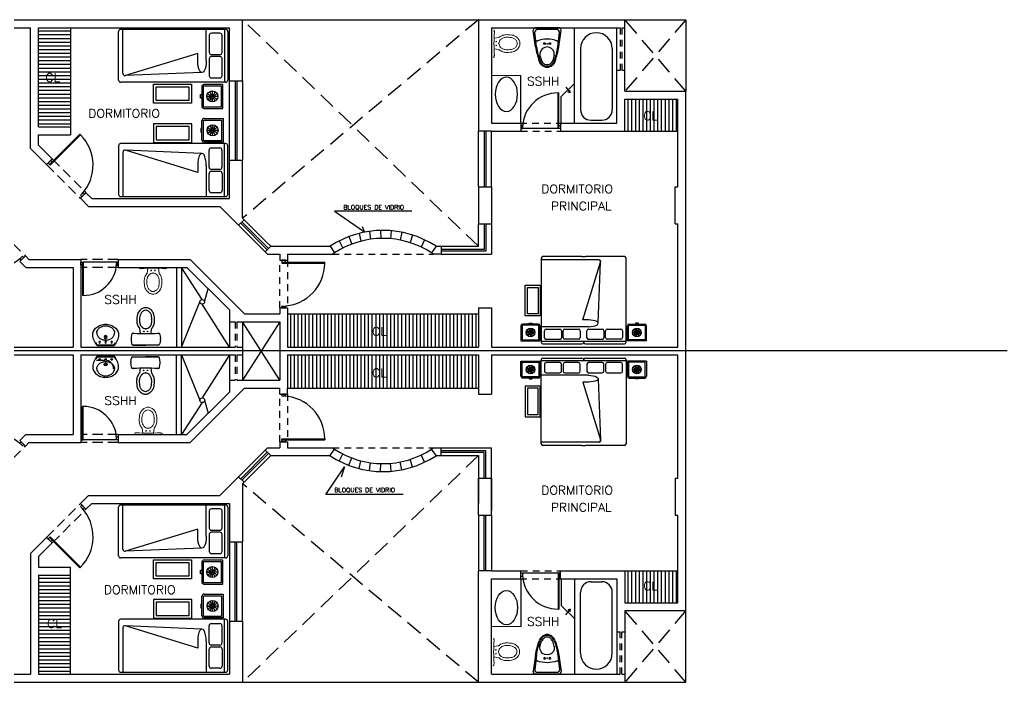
# Model space of a CAD drawing. Header units: millimetres. Extents: x 240 to 284.1, y 121.4 to 133.9.
# Drawn here: x 265.47 to 284.11, y 121.45 to 133.95 of the extents above; entities that cross this region are included whole.
import ezdxf

# ---------------------------------------------------------------- set-up
doc = ezdxf.new("R2010")
doc.units = ezdxf.units.MM
doc.linetypes.add('HIDDEN', pattern=[9.525, 6.35, -3.175])
for name, color, linetype in [('MUEBLES', 253, 'Continuous'), ('MUROS', 5, 'Continuous'), ('MUROS-BAJOS', 40, 'Continuous'), ('pisos', 8, 'Continuous'), ('PROYECCIONES', 6, 'HIDDEN'), ('PUERTAS', 2, 'Continuous'), ('TERRENO', 1, 'Continuous')]:
    doc.layers.add(name, color=color, linetype=linetype)
doc.layers.add('TEXTOS', color=4, linetype='Continuous', lineweight=13)
doc.layers.add('VENTANAS', color=250, linetype='Continuous', plot=False)
doc.styles.add('ROMANS', font='romans.shx', dxfattribs={"height": 0.05})
pattern_1 = [(90, (0.387006, 0.59479), (-0.07, 4e-18), [])]

# ---------------------------------------------------------------- blocks, each defined once
blk = doc.blocks.new('Waters02')
for p, q in [((-0.237, 0), (0, 0)), ((0, 0), (0.237, 0)), ((0.237, 0), (0, 0)), ((-0.276, -0.097), (-0.267, -0.026)), ((-0.267, -0.199), (-0.276, -0.123)), ((0.276, -0.097), (0.267, -0.026)), ((0.267, -0.199), (0.276, -0.123)), ((-0.1, -0.217), (-0.112, -0.308)), ((0.1, -0.217), (0.112, -0.308))]:
    blk.add_line(p, q)
for points in [[(-0.112, -0.308, 0.013963), (-0.119, -0.316, 0.089637), (-0.155, -0.381, 0.081306), (-0.168, -0.462, 0.056545), (-0.155, -0.579, 0.089637), (-0.119, -0.644, 0.104644), (-0.062, -0.69, 0.118458), (0, -0.705, 0.108474)], [(-0.075, -0.342, 0.013963), (-0.08, -0.347, 0.089637), (-0.107, -0.397, 0.081306), (-0.118, -0.462, 0.055176), (-0.106, -0.565, 0.085892), (-0.08, -0.613, 0.104644), (-0.04, -0.645, 0.118458), (0, -0.655, 0.118458)], [(0, -0.705, 0.118458), (0.062, -0.69, 0.104644), (0.119, -0.644, 0.089637), (0.155, -0.579, 0.056545), (0.168, -0.462, 0.081306), (0.155, -0.381, 0.089637), (0.119, -0.316, 0.014084), (0.112, -0.308, 0.108474)], [(0, -0.655, 0.118458), (0.04, -0.645, 0.104644), (0.08, -0.613, 0.085892), (0.106, -0.565, 0.055176), (0.118, -0.462, 0.081306), (0.107, -0.397, 0.089637), (0.08, -0.347, 0.014084), (0.075, -0.342, 0.014084)]]:
    blk.add_lwpolyline(points, format="xyb")
for centre in [(-0.035, -0.258), (0.035, -0.258)]:
    blk.add_circle(centre, 0.00635)
for centre, radius, start, end in [((-0.237, -0.03), 0.03, 90, 172.2348), ((0.237, -0.03), 0.03, 7.7652, 90), ((-0.177, -0.11), 0.1, 172.2348, 187.4314), ((0.177, -0.11), 0.1, 352.5686, 7.7652), ((-0.237, -0.195), 0.03, 187.4314, 224.9532), ((-0.249, -0.183), 0.0348, 255.4253, 291.0227), ((-0.223, -0.21), 0.0148, 201.6897, 259.5639), ((0, -3.024), 2.809, 90.0016, 94.6091), ((0, -0.412), 0.103, 42.7314, 137.3026), ((0, -3.024), 2.809, 85.3931, 90.0016), ((0, -3.024), 2.809, 85.3909, 89.9984), ((0.223, -0.21), 0.0148, 280.4361, 338.3103), ((0.249, -0.183), 0.0348, 248.9773, 284.5747), ((0.237, -0.195), 0.03, 315.0468, 352.5686)]:
    blk.add_arc(centre, radius, start, end)
blk.add_point((0, -0.305))
blk = doc.blocks.new('Lavats14')
for p, q in [((-0.16, 0), (0.16, 0)), ((-0.16, -0.014), (-0.187, -0.055)), ((-0.16, -0.014), (0.16, -0.014)), ((0.16, -0.014), (0.187, -0.055))]:
    blk.add_line(p, q)
for points in [[(-0.168, -0.237, -0.115976), (-0.157, -0.188, -0.104098), (-0.121, -0.143, -0.090776), (-0.067, -0.113, -0.083177), (0, -0.102, -0.083177), (0.067, -0.113, -0.090776), (0.121, -0.143, -0.104098), (0.157, -0.188, -0.115976), (0.168, -0.237, -0.115976)], [(-0.245, -0.196, 0.115976), (-0.227, -0.272, 0.104098), (-0.173, -0.34, 0.090776), (-0.096, -0.384, 0.083177), (0, -0.4, 0.083177), (0.096, -0.384, 0.090776), (0.173, -0.34, 0.104098), (0.227, -0.272, 0.115976), (0.245, -0.196, 0.115976)], [(-0.168, -0.237, 0.115976), (-0.157, -0.285, 0.104098), (-0.121, -0.33, 0.090776), (-0.067, -0.36, 0.083177), (0, -0.372, 0.083177), (0.067, -0.36, 0.090776), (0.121, -0.33, 0.104098), (0.157, -0.285, 0.115976), (0.168, -0.237, 0.115976)]]:
    blk.add_lwpolyline(points, format="xyb")
for centre, radius in [((-0.114, -0.061), 0.016), ((0, -0.156), 0.029), ((0, -0.156), 0.0172), ((0, -0.061), 0.016), ((0.114, -0.061), 0.016)]:
    blk.add_circle(centre, radius)
for centre, start, end in [((0.1, -0.229), 138.5888, 174.5373), ((-0.1, -0.229), 5.4627, 41.4112)]:
    blk.add_arc(centre, 0.346, start, end)
blk = doc.blocks.new('water')
for p, q in [((0.212, 0), (-0.212, 0)), ((-0.219, -0.36), (-0.262, -0.05)), ((-0.203, -0.36), (-0.23, -0.082)), ((0.18, -0.031), (-0.18, -0.031)), ((0.203, -0.36), (0.23, -0.082)), ((0.219, -0.36), (0.262, -0.05)), ((-0.136, -0.522), (-0.104, -0.622)), ((0.133, -0.522), (0.104, -0.622))]:
    blk.add_line(p, q)
for points in [[(0.15, -0.632, -0.072735), (0.121, -0.685, -0.106053), (0.066, -0.733, -0.126698), (0, -0.75, -0.126698), (-0.066, -0.733, -0.106053), (-0.121, -0.685, -0.072735), (-0.15, -0.632, -0.075527)], [(0.132, -0.632, -0.084865), (0.108, -0.676, -0.106053), (0.058, -0.719, -0.126698), (0, -0.734, -0.126698), (-0.058, -0.719, -0.106053), (-0.108, -0.676, -0.084865), (-0.132, -0.632)], [(0.104, -0.622, -0.063348), (0.083, -0.657, -0.106053), (0.043, -0.692, -0.126698), (0, -0.703, -0.126698), (-0.043, -0.692, -0.106053), (-0.083, -0.657, -0.063348), (-0.104, -0.622, -0.032432)]]:
    blk.add_lwpolyline(points, format="xyb")
for centre in [(-0.05, -0.3), (0.05, -0.3)]:
    blk.add_circle(centre, 0.0162)
for centre, radius, start, end in [((-0.212, -0.05), 0.05, 90, 180), ((-0.18, -0.082), 0.05, 90, 180), ((0.18, -0.082), 0.05, 0, 90), ((0.212, -0.05), 0.05, 0, 90), ((1.215, -0.141), 1.45, 188.6963, 199.7999), ((-0.177, -0.217), 0.0403, 197.365, 238.0437), ((1.355, -0.097), 1.58, 189.5687, 199.7797), ((-0.192, -0.241), 0.0115, 238.0437, 290.8502), ((0, -0.746), 0.529, 69.0287, 110.8502), ((-0.001, -0.502), 0.138, 14.7688, 165.2312), ((-1.405, -0.083), 1.632, 340.3478, 350.2344), ((-1.278, -0.121), 1.516, 340.2994, 350.9235), ((0.194, -0.241), 0.0115, 249.0287, 293.7108), ((0.186, -0.225), 0.0299, 293.7108, 350.2175), ((0.003, -0.498), 0.141, 167.0911, 189.7868), ((-0.006, -0.498), 0.141, 350.2132, 12.9089)]:
    blk.add_arc(centre, radius, start, end)
blk.add_point((0, -0.305))
blk = doc.blocks.new('A$C235B6341')
for p, q in [((0.167, 0.488), (0.154, 0.397)), ((0.367, 0.488), (0.379, 0.397))]:
    blk.add_line(p, q)
for points in [[(0.154, 0.397, 0.013963), (0.148, 0.389, 0.089637), (0.112, 0.324, 0.081306), (0.099, 0.243, 0.056545), (0.112, 0.126, 0.089637), (0.148, 0.061, 0.104644), (0.204, 0.015, 0.118458), (0.267, 0, 0.108474)], [(0.267, 0, 0.118458), (0.329, 0.015, 0.104644), (0.385, 0.061, 0.089637), (0.421, 0.126, 0.056545), (0.434, 0.243, 0.081306), (0.421, 0.324, 0.089637), (0.385, 0.389, 0.014084), (0.379, 0.397, 0.108474)], [(0.191, 0.363, 0.013963), (0.187, 0.358, 0.089637), (0.159, 0.308, 0.081306), (0.149, 0.243, 0.055176), (0.16, 0.14, 0.085892), (0.187, 0.092, 0.104644), (0.227, 0.06, 0.118458), (0.267, 0.05, 0.118458)], [(0.267, 0.05, 0.118458), (0.306, 0.06, 0.104644), (0.346, 0.092, 0.085892), (0.373, 0.14, 0.055176), (0.384, 0.243, 0.081306), (0.374, 0.308, 0.089637), (0.346, 0.358, 0.014084), (0.342, 0.363, 0.014084)]]:
    blk.add_lwpolyline(points, format="xyb")
for centre in [(0.231, 0.447), (0.302, 0.447)]:
    blk.add_circle(centre, 0.00635)
for centre, radius, start, end in [((0.03, 0.51), 0.03, 187.4314, 224.9532), ((0.017, 0.522), 0.0348, 255.4253, 291.0227), ((0.044, 0.495), 0.0148, 201.6897, 259.5639), ((0.267, -2.319), 2.809, 90.0016, 94.6091), ((0.267, 0.293), 0.103, 42.7314, 137.3026), ((0.267, -2.319), 2.809, 85.3931, 90.0016), ((0.266, -2.319), 2.809, 85.3909, 89.9984), ((0.49, 0.495), 0.0148, 280.4361, 338.3103), ((0.516, 0.522), 0.0348, 248.9773, 284.5747)]:
    blk.add_arc(centre, radius, start, end)
blk.add_point((0.267, 0.4))

msp = doc.modelspace()

# ---------------------------------------------------------------- hatches: boundary and pattern name
at = {"layer": 'pisos', "ltscale": 0.05}
h = msp.add_hatch(dxfattribs=at)
h.set_pattern_fill('_USER', color=256, scale=0.07, style=0, pattern_type=0)
h.set_pattern_definition([(0, (0.387006, 0.59479), (0, 0.07), [])])
h.paths.add_polyline_path([(265.829, 131.923), (266.429, 131.923), (266.429, 133.796), (265.829, 133.796)])
h.paths.add_polyline_path([(265.942, 132.736), (266.298, 132.736), (266.298, 132.976), (265.942, 132.976)], flags=24)
h = msp.add_hatch(dxfattribs=at)
h.set_pattern_fill('_USER', color=256, scale=0.07, angle=90, style=0, pattern_type=0)
h.set_pattern_definition(pattern_1)
h.paths.add_polyline_path([(277.893, 132.446), (276.893, 132.446), (276.893, 131.846), (277.893, 131.846)])
h.paths.add_polyline_path([(277.225, 132.013), (277.581, 132.013), (277.581, 132.253), (277.225, 132.253)], flags=24)
h = msp.add_hatch(dxfattribs=at)
h.set_pattern_fill('_USER', color=256, scale=0.07, angle=90, style=0, pattern_type=0)
h.set_pattern_definition(pattern_1)
h.paths.add_polyline_path([(270.529, 128.396), (270.529, 127.771), (274.129, 127.771), (274.129, 128.396)])
h.paths.add_polyline_path([(274.129, 126.996), (274.129, 127.621), (270.529, 127.621), (270.529, 126.996)])
h.paths.add_polyline_path([(272.734, 128.181), (273.146, 128.181), (273.146, 127.986), (272.734, 127.986)], flags=24)
h.paths.add_polyline_path([(272.105, 127.945), (272.461, 127.945), (272.461, 128.185), (272.105, 128.185)], flags=24)
h.paths.add_polyline_path([(272.734, 127.406), (273.146, 127.406), (273.146, 127.211), (272.734, 127.211)], flags=24)
h.paths.add_polyline_path([(272.105, 127.163), (272.461, 127.163), (272.461, 127.403), (272.105, 127.403)], flags=24)
h = msp.add_hatch(dxfattribs=at)
h.set_pattern_fill('_USER', color=256, scale=0.07, style=0, pattern_type=0)
h.set_pattern_definition([(0, (0.387006, 254.796846), (0, -0.07), [])])
h.paths.add_polyline_path([(266.429, 121.596), (265.829, 121.596), (265.829, 123.468), (266.429, 123.468)])
h.paths.add_polyline_path([(265.916, 122.66), (266.324, 122.66), (266.324, 122.412), (265.916, 122.412)], flags=24)
h = msp.add_hatch(dxfattribs=at)
h.set_pattern_fill('_USER', color=256, scale=0.07, angle=90, style=0, pattern_type=0)
h.set_pattern_definition([(270, (0.387006, 254.796846), (-0.07, -4e-18), [])])
h.paths.add_polyline_path([(277.893, 122.946), (276.893, 122.946), (276.893, 123.546), (277.893, 123.546)])
h.paths.add_polyline_path([(277.199, 123.383), (277.606, 123.383), (277.606, 123.135), (277.199, 123.135)], flags=24)

# ---------------------------------------------------------------- linework, layer by layer
at = {"layer": 'MUEBLES'}
for p, q in [((267.339, 132.807), (267.339, 133.727)), ((267.379, 133.767), (269.359, 133.767)), ((267.419, 132.93), (267.419, 133.767)), ((268.993, 133.179), (268.993, 133.76)), ((269.051, 133.652), (269.051, 133.328)), ((269.252, 133.692), (269.091, 133.692)), ((269.292, 133.328), (269.292, 133.652)), ((269.339, 133.767), (269.339, 132.767)), ((269.399, 133.727), (269.399, 132.807)), ((268.833, 133.309), (267.47, 132.892)), ((268.833, 133.179), (268.833, 133.309)), ((269.251, 133.252), (269.089, 133.252)), ((269.091, 133.288), (269.252, 133.288)), ((276.056, 133.401), (276.056, 132.251)), ((276.656, 133.401), (276.656, 132.251)), ((269.049, 133.212), (269.049, 132.888)), ((269.291, 132.888), (269.291, 133.212)), ((268.905, 132.95), (267.47, 132.892)), ((269.359, 132.767), (267.379, 132.767)), ((269.308, 132.724), (268.948, 132.724)), ((269.089, 132.848), (269.251, 132.848)), ((269.308, 132.274), (269.308, 132.724)), ((268.908, 132.684), (268.908, 132.314)), ((269.003, 132.499), (269.07, 132.499)), ((269.07, 132.499), (269.003, 132.499)), ((269.017, 132.551), (269.075, 132.518)), ((269.056, 132.59), (269.089, 132.532)), ((269.108, 132.604), (269.108, 132.537)), ((269.108, 132.604), (269.108, 132.537)), ((269.16, 132.59), (269.127, 132.532)), ((269.198, 132.551), (269.14, 132.518)), ((269.212, 132.499), (269.145, 132.499)), ((269.017, 132.447), (269.075, 132.48)), ((269.056, 132.409), (269.089, 132.467)), ((269.108, 132.462), (269.108, 132.395)), ((269.108, 132.395), (269.108, 132.462)), ((269.16, 132.409), (269.127, 132.467)), ((269.198, 132.447), (269.14, 132.48)), ((268.948, 132.274), (269.308, 132.274)), ((268.912, 131.674), (268.912, 132.044)), ((268.952, 132.084), (269.312, 132.084)), ((269.059, 131.95), (269.093, 131.892)), ((269.112, 131.897), (269.112, 131.964)), ((269.112, 131.964), (269.112, 131.897)), ((269.164, 131.95), (269.13, 131.892)), ((269.312, 132.084), (269.312, 131.634)), ((276.256, 132.051), (276.456, 132.051)), ((269.007, 131.859), (269.074, 131.859)), ((269.074, 131.859), (269.007, 131.859)), ((269.021, 131.912), (269.079, 131.878)), ((269.021, 131.807), (269.079, 131.841)), ((269.059, 131.769), (269.093, 131.827)), ((269.112, 131.755), (269.112, 131.822)), ((269.112, 131.755), (269.112, 131.822)), ((269.164, 131.769), (269.13, 131.827)), ((269.202, 131.912), (269.144, 131.878)), ((269.202, 131.807), (269.144, 131.841)), ((269.216, 131.859), (269.149, 131.859)), ((267.338, 131.569), (267.338, 130.649)), ((269.358, 131.609), (267.378, 131.609)), ((269.312, 131.634), (268.952, 131.634)), ((269.338, 130.609), (269.338, 131.609)), ((269.398, 130.649), (269.398, 131.569)), ((267.418, 131.445), (267.418, 130.609)), ((268.904, 131.425), (267.47, 131.483)), ((268.832, 131.066), (267.47, 131.483)), ((269.048, 131.163), (269.048, 131.487)), ((269.088, 131.527), (269.25, 131.527)), ((269.29, 131.487), (269.29, 131.163)), ((268.832, 131.196), (268.832, 131.066)), ((268.992, 131.196), (268.992, 130.615)), ((269.05, 130.723), (269.05, 131.047)), ((269.25, 131.123), (269.088, 131.123)), ((269.09, 131.087), (269.252, 131.087)), ((269.292, 131.047), (269.292, 130.723)), ((269.252, 130.683), (269.09, 130.683)), ((267.378, 130.609), (269.358, 130.609)), ((275.316, 129.446), (275.316, 127.862)), ((276.401, 129.414), (275.316, 129.414)), ((276.084, 129.478), (275.348, 129.478)), ((276.406, 129.414), (275.736, 129.414)), ((276.084, 129.478), (276.148, 129.478)), ((276.102, 128.282), (276.436, 129.372)), ((276.884, 129.478), (276.148, 129.478)), ((276.39, 128.225), (276.436, 129.372)), ((276.916, 127.862), (276.916, 129.446)), ((268.429, 129.271), (268.429, 127.771)), ((268.529, 129.271), (268.529, 127.771)), ((276.206, 128.282), (276.102, 128.282)), ((274.933, 128.173), (274.933, 127.885)), ((275.261, 128.205), (274.965, 128.205)), ((275.029, 128.045), (275.083, 128.045)), ((275.083, 128.045), (275.029, 128.045)), ((275.04, 128.087), (275.087, 128.06)), ((275.04, 128.003), (275.087, 128.03)), ((275.071, 128.118), (275.098, 128.071)), ((275.119, 128.076), (275.119, 128.129)), ((275.119, 128.129), (275.119, 128.076)), ((275.16, 128.118), (275.134, 128.072)), ((275.191, 128.088), (275.145, 128.061)), ((275.191, 128.004), (275.145, 128.031)), ((275.202, 128.046), (275.149, 128.046)), ((275.202, 128.046), (275.149, 128.046)), ((275.293, 127.885), (275.293, 128.173)), ((276.206, 128.154), (275.316, 128.154)), ((275.376, 127.947), (275.376, 128.076)), ((275.408, 128.108), (275.667, 128.108)), ((275.699, 128.076), (275.699, 127.947)), ((275.728, 127.948), (275.728, 128.077)), ((275.76, 128.109), (276.019, 128.109)), ((276.051, 128.077), (276.051, 127.948)), ((276.176, 127.947), (276.176, 128.076)), ((276.208, 128.108), (276.467, 128.108)), ((276.499, 128.076), (276.499, 127.947)), ((276.528, 127.948), (276.528, 128.077)), ((276.56, 128.109), (276.819, 128.109)), ((276.851, 128.077), (276.851, 127.948)), ((276.94, 127.885), (276.94, 128.173)), ((276.972, 128.205), (277.268, 128.205)), ((277.037, 128.045), (277.09, 128.045)), ((277.037, 128.045), (277.09, 128.045)), ((277.048, 128.087), (277.094, 128.06)), ((277.048, 128.003), (277.094, 128.03)), ((277.078, 128.118), (277.105, 128.071)), ((277.12, 128.075), (277.12, 128.129)), ((277.12, 128.129), (277.12, 128.075)), ((277.162, 128.118), (277.135, 128.071)), ((277.193, 128.087), (277.146, 128.06)), ((277.193, 128.003), (277.146, 128.03)), ((277.204, 128.045), (277.15, 128.045)), ((277.15, 128.045), (277.204, 128.045)), ((277.3, 127.885), (277.3, 128.173)), ((274.933, 127.885), (275.293, 127.885)), ((275.071, 127.973), (275.098, 128.019)), ((275.119, 127.962), (275.119, 128.016)), ((275.16, 127.974), (275.134, 128.02)), ((275.316, 127.878), (276.116, 127.878)), ((275.667, 127.915), (275.408, 127.915)), ((276.019, 127.916), (275.76, 127.916)), ((276.116, 127.878), (276.916, 127.878)), ((276.467, 127.915), (276.208, 127.915)), ((276.819, 127.916), (276.56, 127.916)), ((277.3, 127.885), (276.94, 127.885)), ((277.078, 127.973), (277.105, 128.019)), ((277.12, 127.962), (277.12, 128.015)), ((277.162, 127.973), (277.135, 128.019)), ((275.348, 127.83), (276.084, 127.83)), ((276.148, 127.83), (276.884, 127.83)), ((266.924, 127.522), (267.084, 127.522)), ((268.429, 126.121), (268.429, 127.621)), ((268.529, 126.121), (268.529, 127.621)), ((274.933, 127.218), (274.933, 127.506)), ((274.933, 127.506), (275.293, 127.506)), ((275.293, 127.506), (275.293, 127.218)), ((275.316, 125.946), (275.316, 127.53)), ((275.316, 127.514), (276.116, 127.514)), ((275.348, 127.562), (276.084, 127.562)), ((275.667, 127.477), (275.408, 127.477)), ((276.019, 127.476), (275.76, 127.476)), ((276.116, 127.514), (276.916, 127.514)), ((276.148, 127.562), (276.884, 127.562)), ((276.467, 127.477), (276.208, 127.477)), ((276.819, 127.476), (276.56, 127.476)), ((276.916, 127.53), (276.916, 125.946)), ((276.94, 127.506), (276.94, 127.218)), ((277.3, 127.506), (276.94, 127.506)), ((277.3, 127.506), (277.3, 127.218)), ((275.029, 127.346), (275.083, 127.346)), ((275.083, 127.346), (275.029, 127.346)), ((275.04, 127.388), (275.087, 127.361)), ((275.04, 127.305), (275.087, 127.331)), ((275.071, 127.419), (275.098, 127.372)), ((275.071, 127.274), (275.098, 127.32)), ((275.119, 127.429), (275.119, 127.376)), ((275.119, 127.316), (275.119, 127.262)), ((275.119, 127.262), (275.119, 127.316)), ((275.16, 127.418), (275.134, 127.372)), ((275.16, 127.273), (275.134, 127.32)), ((275.191, 127.388), (275.145, 127.361)), ((275.191, 127.304), (275.145, 127.331)), ((275.202, 127.346), (275.149, 127.346)), ((275.202, 127.346), (275.149, 127.346)), ((275.376, 127.445), (275.376, 127.316)), ((275.408, 127.284), (275.667, 127.284)), ((275.699, 127.316), (275.699, 127.445)), ((275.728, 127.444), (275.728, 127.314)), ((275.76, 127.282), (276.019, 127.282)), ((276.051, 127.314), (276.051, 127.444)), ((276.176, 127.445), (276.176, 127.316)), ((276.208, 127.284), (276.467, 127.284)), ((276.499, 127.316), (276.499, 127.445)), ((276.528, 127.444), (276.528, 127.314)), ((276.56, 127.282), (276.819, 127.282)), ((276.851, 127.314), (276.851, 127.444)), ((277.037, 127.346), (277.09, 127.346)), ((277.037, 127.346), (277.09, 127.346)), ((277.048, 127.388), (277.094, 127.361)), ((277.048, 127.305), (277.094, 127.331)), ((277.078, 127.419), (277.105, 127.372)), ((277.078, 127.274), (277.105, 127.32)), ((277.12, 127.43), (277.12, 127.376)), ((277.12, 127.316), (277.12, 127.263)), ((277.12, 127.263), (277.12, 127.316)), ((277.162, 127.419), (277.135, 127.372)), ((277.162, 127.274), (277.135, 127.32)), ((277.193, 127.388), (277.146, 127.361)), ((277.193, 127.305), (277.146, 127.331)), ((277.204, 127.346), (277.15, 127.346)), ((277.15, 127.346), (277.204, 127.346)), ((275.261, 127.186), (274.965, 127.186)), ((276.206, 127.237), (275.316, 127.237)), ((276.102, 127.109), (276.436, 126.019)), ((276.206, 127.109), (276.102, 127.109)), ((276.39, 127.167), (276.436, 126.019)), ((276.972, 127.186), (277.268, 127.186)), ((276.401, 125.978), (275.316, 125.978)), ((276.406, 125.978), (275.736, 125.978)), ((276.084, 125.914), (275.348, 125.914)), ((276.084, 125.914), (276.148, 125.914)), ((276.884, 125.914), (276.148, 125.914)), ((267.339, 123.832), (267.339, 124.752)), ((267.379, 124.792), (269.359, 124.792)), ((267.419, 123.955), (267.419, 124.792)), ((268.993, 124.204), (268.993, 124.785)), ((269.051, 124.677), (269.051, 124.353)), ((269.252, 124.717), (269.091, 124.717)), ((269.292, 124.353), (269.292, 124.677)), ((269.339, 124.792), (269.339, 123.792)), ((269.399, 124.752), (269.399, 123.832)), ((268.833, 124.334), (267.47, 123.917)), ((268.833, 124.204), (268.833, 124.334)), ((269.091, 124.313), (269.252, 124.313)), ((269.049, 124.237), (269.049, 123.913)), ((269.251, 124.277), (269.089, 124.277)), ((269.291, 123.913), (269.291, 124.237)), ((268.905, 123.975), (267.47, 123.917)), ((269.359, 123.792), (267.379, 123.792)), ((269.308, 123.749), (268.948, 123.749)), ((269.089, 123.873), (269.251, 123.873)), ((269.308, 123.299), (269.308, 123.749)), ((268.908, 123.709), (268.908, 123.339)), ((269.017, 123.576), (269.075, 123.543)), ((269.056, 123.615), (269.089, 123.557)), ((269.108, 123.629), (269.108, 123.562)), ((269.108, 123.629), (269.108, 123.562)), ((269.16, 123.615), (269.127, 123.557)), ((269.198, 123.576), (269.14, 123.543)), ((269.07, 123.524), (269.003, 123.524)), ((269.003, 123.524), (269.07, 123.524)), ((269.017, 123.472), (269.075, 123.505)), ((269.056, 123.434), (269.089, 123.492)), ((269.108, 123.42), (269.108, 123.487)), ((269.108, 123.487), (269.108, 123.42)), ((269.16, 123.434), (269.127, 123.492)), ((269.198, 123.472), (269.14, 123.505)), ((269.212, 123.524), (269.145, 123.524)), ((268.948, 123.299), (269.308, 123.299)), ((276.256, 123.341), (276.456, 123.341)), ((268.912, 122.699), (268.912, 123.069)), ((268.952, 123.109), (269.312, 123.109)), ((269.312, 123.109), (269.312, 122.659)), ((276.056, 121.991), (276.056, 123.141)), ((276.656, 121.991), (276.656, 123.141)), ((269.007, 122.884), (269.074, 122.884)), ((269.074, 122.884), (269.007, 122.884)), ((269.021, 122.937), (269.079, 122.903)), ((269.021, 122.832), (269.079, 122.866)), ((269.059, 122.975), (269.093, 122.917)), ((269.059, 122.794), (269.093, 122.852)), ((269.112, 122.922), (269.112, 122.989)), ((269.112, 122.989), (269.112, 122.922)), ((269.112, 122.78), (269.112, 122.847)), ((269.112, 122.78), (269.112, 122.847)), ((269.164, 122.975), (269.13, 122.917)), ((269.164, 122.794), (269.13, 122.852)), ((269.202, 122.937), (269.144, 122.903)), ((269.202, 122.832), (269.144, 122.866)), ((269.216, 122.884), (269.149, 122.884)), ((269.358, 122.634), (267.378, 122.634)), ((269.312, 122.659), (268.952, 122.659)), ((269.338, 121.634), (269.338, 122.634)), ((267.338, 122.594), (267.338, 121.674)), ((267.418, 122.47), (267.418, 121.634)), ((268.832, 122.091), (267.47, 122.508)), ((268.904, 122.45), (267.47, 122.508)), ((269.048, 122.188), (269.048, 122.512)), ((269.088, 122.552), (269.25, 122.552)), ((269.29, 122.512), (269.29, 122.188)), ((269.398, 121.674), (269.398, 122.594)), ((268.832, 122.221), (268.832, 122.091)), ((268.992, 122.221), (268.992, 121.64)), ((269.05, 121.748), (269.05, 122.072)), ((269.25, 122.148), (269.088, 122.148)), ((269.09, 122.112), (269.252, 122.112)), ((269.292, 122.072), (269.292, 121.748)), ((269.252, 121.708), (269.09, 121.708)), ((267.378, 121.634), (269.358, 121.634))]:
    msp.add_line(p, q, dxfattribs=at)
at = {"layer": 'MUEBLES', "ltscale": 0.05}
for p, q in [((275.776, 132.673), (275.861, 132.569)), ((275.861, 132.569), (275.815, 132.582)), ((275.861, 132.569), (275.857, 132.617)), ((275.776, 122.719), (275.861, 122.823)), ((275.861, 122.823), (275.815, 122.81)), ((275.861, 122.823), (275.857, 122.775))]:
    msp.add_line(p, q, dxfattribs=at)
at = {"layer": 'MUEBLES'}
for points in [[(268.715, 132.729), (268.715, 132.374), (267.995, 132.374), (267.995, 132.729)], [(268.938, 132.304), (269.278, 132.304), (269.278, 132.694), (268.938, 132.694)], [(268.665, 132.679), (268.665, 132.424), (268.045, 132.424), (268.045, 132.679)], [(268.908, 132.534), (268.908, 132.464), (268.886, 132.464), (268.886, 132.534)], [(268.719, 131.63), (268.719, 131.984), (267.999, 131.984), (267.999, 131.63)], [(268.942, 132.054), (269.282, 132.054), (269.282, 131.664), (268.942, 131.664)], [(268.669, 131.68), (268.669, 131.934), (268.049, 131.934), (268.049, 131.68)], [(268.912, 131.824), (268.912, 131.895), (268.89, 131.895), (268.89, 131.824)], [(275.296, 128.359), (275.013, 128.359), (275.013, 128.936), (275.296, 128.936)], [(275.256, 128.399), (275.053, 128.399), (275.053, 128.896), (275.256, 128.896)], [(275.141, 128.205), (275.085, 128.205), (275.085, 128.223), (275.141, 128.223)], [(277.092, 128.205), (277.148, 128.205), (277.148, 128.223), (277.092, 128.223)], [(274.957, 128.181), (274.957, 127.909), (275.269, 127.909), (275.269, 128.181)], [(277.276, 128.181), (277.276, 127.909), (276.964, 127.909), (276.964, 128.181)], [(274.957, 127.21), (274.957, 127.482), (275.269, 127.482), (275.269, 127.21)], [(277.276, 127.21), (277.276, 127.482), (276.964, 127.482), (276.964, 127.21)], [(275.141, 127.186), (275.085, 127.186), (275.085, 127.169), (275.141, 127.169)], [(277.092, 127.186), (277.148, 127.186), (277.148, 127.169), (277.092, 127.169)], [(275.296, 127.032), (275.013, 127.032), (275.013, 126.456), (275.296, 126.456)], [(275.256, 126.992), (275.053, 126.992), (275.053, 126.496), (275.256, 126.496)], [(268.715, 123.754), (268.715, 123.399), (267.995, 123.399), (267.995, 123.754)], [(268.665, 123.704), (268.665, 123.449), (268.045, 123.449), (268.045, 123.704)], [(268.908, 123.559), (268.908, 123.489), (268.886, 123.489), (268.886, 123.559)], [(268.938, 123.329), (269.278, 123.329), (269.278, 123.719), (268.938, 123.719)], [(268.719, 122.655), (268.719, 123.009), (267.999, 123.009), (267.999, 122.655)], [(268.942, 123.079), (269.282, 123.079), (269.282, 122.689), (268.942, 122.689)], [(268.669, 122.705), (268.669, 122.959), (268.049, 122.959), (268.049, 122.705)], [(268.912, 122.849), (268.912, 122.92), (268.89, 122.92), (268.89, 122.849)]]:
    msp.add_lwpolyline(points, close=True, dxfattribs=at)
for centre, radius in [((269.108, 132.499), 0.104), ((269.108, 132.499), 0.0375), ((269.108, 132.499), 0.0151), ((269.112, 131.859), 0.104), ((269.112, 131.859), 0.0375), ((269.112, 131.859), 0.0151), ((275.113, 128.045), 0.0835), ((275.113, 128.045), 0.03), ((275.113, 128.045), 0.0121), ((277.12, 128.045), 0.0835), ((277.12, 128.045), 0.03), ((277.12, 128.045), 0.0121), ((275.113, 127.346), 0.0835), ((275.113, 127.346), 0.03), ((275.113, 127.346), 0.0121), ((277.12, 127.346), 0.0835), ((277.12, 127.346), 0.03), ((277.12, 127.346), 0.0121), ((269.108, 123.524), 0.104), ((269.108, 123.524), 0.0375), ((269.108, 123.524), 0.0151), ((269.112, 122.884), 0.104), ((269.112, 122.884), 0.0375), ((269.112, 122.884), 0.0151)]:
    msp.add_circle(centre, radius, dxfattribs=at)
for centre, radius, start, end in [((267.379, 133.727), 0.04, 90, 180), ((269.091, 133.652), 0.04, 90, 180), ((269.252, 133.652), 0.04, 0, 90), ((269.359, 133.727), 0.04, 0, 90), ((276.356, 133.401), 0.3, 0, 180), ((269.089, 133.212), 0.04, 90, 180), ((269.091, 133.328), 0.04, 180, 270), ((269.251, 133.212), 0.04, 0, 90), ((269.252, 133.328), 0.04, 270, 0), ((267.459, 132.93), 0.04, 180, 287.0421), ((269.089, 132.888), 0.04, 180, 270), ((269.251, 132.888), 0.04, 270, 0), ((267.379, 132.807), 0.04, 180, 270), ((268.948, 132.684), 0.04, 90, 180), ((269.359, 132.807), 0.04, 270, 0), ((268.948, 132.314), 0.04, 180, 270), ((276.256, 132.251), 0.2, 180, 270), ((276.456, 132.251), 0.2, 270, 0), ((268.952, 132.044), 0.04, 90, 180), ((267.378, 131.569), 0.04, 90, 180), ((268.952, 131.674), 0.04, 180, 270), ((269.358, 131.569), 0.04, 0, 90), ((267.458, 131.445), 0.04, 72.9579, 180), ((269.088, 131.487), 0.04, 90, 180), ((269.25, 131.487), 0.04, 0, 90), ((269.088, 131.163), 0.04, 180, 270), ((269.09, 131.047), 0.04, 90, 180), ((269.25, 131.163), 0.04, 270, 0), ((269.252, 131.047), 0.04, 0, 90), ((267.378, 130.649), 0.04, 180, 270), ((269.09, 130.723), 0.04, 180, 270), ((269.252, 130.723), 0.04, 270, 0), ((269.358, 130.649), 0.04, 270, 0), ((275.348, 129.446), 0.032, 90, 180), ((276.401, 129.382), 0.032, 342.9579, 90), ((276.406, 129.382), 0.032, 342.9579, 90), ((276.884, 129.446), 0.032, 0, 90), ((274.965, 128.173), 0.032, 90, 180), ((275.261, 128.173), 0.032, 0, 90), ((275.408, 128.076), 0.032, 90, 180), ((275.667, 128.076), 0.032, 0, 90), ((275.76, 128.077), 0.032, 90, 180), ((276.019, 128.077), 0.032, 0, 90), ((276.208, 128.076), 0.032, 90, 180), ((276.467, 128.076), 0.032, 0, 90), ((276.56, 128.077), 0.032, 90, 180), ((276.819, 128.077), 0.032, 0, 90), ((276.972, 128.173), 0.032, 90, 180), ((277.268, 128.173), 0.032, 0, 90), ((275.348, 127.862), 0.032, 180, 270), ((275.408, 127.947), 0.032, 180, 270), ((275.667, 127.947), 0.032, 270, 0), ((275.76, 127.948), 0.032, 180, 270), ((276.019, 127.948), 0.032, 270, 0), ((276.084, 127.862), 0.032, 270, 0), ((276.148, 127.862), 0.032, 180, 270), ((276.208, 127.947), 0.032, 180, 270), ((276.467, 127.947), 0.032, 270, 0), ((276.56, 127.948), 0.032, 180, 270), ((276.819, 127.948), 0.032, 270, 0), ((276.884, 127.862), 0.032, 270, 0), ((267.084, 127.362), 0.16, 360, 90), ((275.348, 127.53), 0.032, 90, 180), ((275.408, 127.445), 0.032, 90, 180), ((275.667, 127.445), 0.032, 0, 90), ((275.76, 127.444), 0.032, 90, 180), ((276.019, 127.444), 0.032, 0, 90), ((276.084, 127.53), 0.032, 0, 90), ((276.148, 127.53), 0.032, 90, 180), ((276.208, 127.445), 0.032, 90, 180), ((276.467, 127.445), 0.032, 0, 90), ((276.56, 127.444), 0.032, 90, 180), ((276.819, 127.444), 0.032, 0, 90), ((276.884, 127.53), 0.032, 0, 90), ((275.408, 127.316), 0.032, 180, 270), ((275.667, 127.316), 0.032, 270, 0), ((275.76, 127.314), 0.032, 180, 270), ((276.019, 127.314), 0.032, 270, 0), ((276.208, 127.316), 0.032, 180, 270), ((276.467, 127.316), 0.032, 270, 0), ((276.56, 127.314), 0.032, 180, 270), ((276.819, 127.314), 0.032, 270, 0), ((274.965, 127.218), 0.032, 180, 270), ((275.261, 127.218), 0.032, 270, 0), ((276.972, 127.218), 0.032, 180, 270), ((277.268, 127.218), 0.032, 270, 0), ((276.401, 126.01), 0.032, 270, 17.0421), ((276.406, 126.01), 0.032, 270, 17.0421), ((275.348, 125.946), 0.032, 180, 270), ((276.884, 125.946), 0.032, 270, 0), ((267.379, 124.752), 0.04, 90, 180), ((269.091, 124.677), 0.04, 90, 180), ((269.252, 124.677), 0.04, 0, 90), ((269.359, 124.752), 0.04, 0, 90), ((269.091, 124.353), 0.04, 180, 270), ((269.252, 124.353), 0.04, 270, 0), ((269.089, 124.237), 0.04, 90, 180), ((269.251, 124.237), 0.04, 0, 90), ((267.459, 123.955), 0.04, 180, 287.0421), ((267.379, 123.832), 0.04, 180, 270), ((268.948, 123.709), 0.04, 90, 180), ((269.089, 123.913), 0.04, 180, 270), ((269.251, 123.913), 0.04, 270, 0), ((269.359, 123.832), 0.04, 270, 0), ((268.948, 123.339), 0.04, 180, 270), ((276.256, 123.141), 0.2, 90, 180), ((276.456, 123.141), 0.2, 360, 90), ((268.952, 123.069), 0.04, 90, 180), ((267.378, 122.594), 0.04, 90, 180), ((268.952, 122.699), 0.04, 180, 270), ((269.358, 122.594), 0.04, 0, 90), ((267.458, 122.47), 0.04, 72.9579, 180), ((269.088, 122.512), 0.04, 90, 180), ((269.25, 122.512), 0.04, 0, 90), ((269.088, 122.188), 0.04, 180, 270), ((269.09, 122.072), 0.04, 90, 180), ((269.25, 122.188), 0.04, 270, 0), ((269.252, 122.072), 0.04, 0, 90), ((276.356, 121.991), 0.3, 180, 0), ((269.09, 121.748), 0.04, 180, 270), ((269.252, 121.748), 0.04, 270, 0), ((267.378, 121.674), 0.04, 180, 270), ((269.358, 121.674), 0.04, 270, 0)]:
    msp.add_arc(centre, radius, start, end, dxfattribs=at)
at = {"layer": 'MUEBLES', "extrusion": (0, 0, -1)}
for centre, major_axis in [((268.913, 133.179), (0, -0.229)), ((276.206, 127.173), (0.183, 0)), ((268.913, 124.204), (0, -0.229))]:
    msp.add_ellipse(centre, major_axis=major_axis, ratio=0.349498, start_param=4.712389, end_param=7.853982, dxfattribs=at)
at = {"layer": 'MUEBLES', "ltscale": 0.05, "extrusion": (0, 0, -1)}
msp.add_ellipse((274.658, 132.539), major_axis=(0, -0.324), ratio=0.648312, dxfattribs=at)
at = {"layer": 'MUEBLES'}
for centre, major_axis in [((268.912, 131.196), (0, 0.229)), ((276.206, 128.218), (0.183, 0)), ((268.912, 122.221), (0, 0.229))]:
    msp.add_ellipse(centre, major_axis=major_axis, ratio=0.349498, start_param=4.712389, end_param=7.853982, dxfattribs=at)
at = {"layer": 'MUEBLES', "ltscale": 0.05}
msp.add_ellipse((274.658, 122.853), major_axis=(0, 0.324), ratio=0.648312, dxfattribs=at)
at = {"layer": 'MUROS'}
for p, q in [((248.945, 133.945), (269.679, 133.946)), ((274.129, 133.946), (274.129, 132.946)), ((274.129, 133.946), (276.893, 133.946)), ((276.893, 132.596), (276.893, 133.946)), ((258.316, 133.796), (265.679, 133.796)), ((265.829, 133.796), (269.429, 133.796)), ((274.379, 133.796), (276.743, 133.796)), ((274.379, 133.796), (274.379, 131.996)), ((276.743, 131.996), (276.743, 133.796)), ((274.129, 132.946), (274.129, 131.846)), ((276.893, 132.596), (278.043, 132.596)), ((278.043, 122.796), (278.043, 132.596)), ((276.893, 131.846), (276.893, 132.446)), ((276.893, 132.446), (277.893, 132.446)), ((277.893, 130.796), (277.893, 132.446)), ((274.379, 131.996), (274.929, 131.996)), ((274.929, 131.996), (274.929, 131.846)), ((275.679, 131.996), (275.679, 131.846)), ((275.679, 131.996), (276.743, 131.996)), ((274.379, 131.846), (274.929, 131.846)), ((275.679, 131.846), (276.893, 131.846)), ((277.893, 130.796), (277.893, 131.546)), ((269.429, 131.296), (269.679, 131.296)), ((274.129, 130.796), (274.379, 130.796)), ((274.129, 130.796), (274.129, 130.096)), ((274.379, 130.796), (274.379, 130.096)), ((277.843, 130.096), (277.843, 130.796)), ((277.843, 130.796), (277.893, 130.796)), ((266.835, 130.571), (269.429, 130.571)), ((266.773, 130.421), (269.247, 130.421)), ((269.247, 130.421), (269.6, 130.067)), ((269.706, 130.173), (269.6, 130.067)), ((269.679, 130.201), (269.706, 130.173)), ((274.129, 130.096), (274.379, 130.096)), ((277.843, 130.096), (277.893, 130.096)), ((277.893, 127.771), (277.893, 130.096)), ((270.209, 129.671), (270.103, 129.565)), ((270.103, 129.565), (270.147, 129.521)), ((270.147, 129.521), (270.379, 129.521)), ((270.209, 129.671), (271.329, 129.671)), ((270.209, 129.671), (271.329, 129.671)), ((270.379, 129.521), (270.379, 129.408)), ((270.529, 129.521), (270.529, 129.408)), ((270.529, 129.521), (271.375, 129.521)), ((271.329, 129.671), (271.411, 129.546)), ((273.329, 129.671), (273.246, 129.546)), ((273.429, 129.521), (273.283, 129.521)), ((273.329, 129.671), (273.429, 129.671)), ((273.429, 129.671), (273.429, 129.521)), ((265.648, 129.421), (266.629, 129.421)), ((267.329, 129.421), (268.691, 129.421)), ((268.691, 129.421), (269.716, 128.396)), ((270.379, 129.408), (270.529, 129.408)), ((265.586, 129.271), (266.479, 129.271)), ((266.629, 129.271), (266.629, 129.271)), ((267.329, 129.271), (268.629, 129.271)), ((268.629, 129.271), (269.429, 128.471)), ((269.429, 128.471), (269.429, 127.771)), ((270.379, 128.508), (270.529, 128.508)), ((270.379, 128.508), (270.379, 128.396)), ((270.529, 128.508), (270.529, 127.771)), ((274.129, 128.508), (274.129, 127.771)), ((274.379, 128.508), (274.379, 127.771)), ((269.679, 128.246), (269.679, 127.146)), ((269.679, 128.246), (270.379, 128.246)), ((269.716, 128.396), (270.379, 128.396)), ((270.379, 128.246), (270.379, 127.146)), ((262.129, 127.771), (266.479, 127.771)), ((266.629, 127.771), (269.429, 127.771)), ((270.529, 127.771), (274.129, 127.771)), ((274.379, 127.771), (277.893, 127.771)), ((262.129, 127.621), (266.479, 127.621)), ((266.629, 127.621), (269.429, 127.621)), ((269.429, 127.621), (269.429, 126.921)), ((270.529, 127.621), (270.529, 126.996)), ((270.529, 127.621), (274.129, 127.621)), ((274.129, 127.621), (274.129, 126.883)), ((274.379, 127.621), (277.893, 127.621)), ((274.379, 127.621), (274.379, 126.883)), ((277.893, 125.296), (277.893, 127.621)), ((269.679, 127.146), (270.379, 127.146)), ((268.629, 126.121), (269.429, 126.921)), ((268.691, 125.971), (269.716, 126.996)), ((269.716, 126.996), (270.379, 126.996)), ((270.379, 126.883), (270.379, 126.996)), ((270.529, 126.883), (270.529, 126.996)), ((270.379, 126.883), (270.529, 126.883)), ((265.586, 126.121), (266.479, 126.121)), ((265.586, 126.121), (266.479, 126.121)), ((266.629, 126.121), (266.629, 126.121)), ((267.329, 126.121), (268.629, 126.121)), ((270.379, 125.983), (270.529, 125.983)), ((270.379, 125.983), (270.379, 125.871)), ((270.529, 125.983), (270.529, 125.871)), ((265.648, 125.971), (266.629, 125.971)), ((265.648, 125.971), (266.629, 125.971)), ((267.329, 125.971), (268.691, 125.971)), ((270.103, 125.827), (270.147, 125.871)), ((270.209, 125.721), (270.103, 125.827)), ((270.147, 125.871), (270.379, 125.871)), ((270.529, 125.871), (271.375, 125.871)), ((271.329, 125.721), (271.411, 125.846)), ((273.329, 125.721), (273.246, 125.846)), ((273.283, 125.871), (273.429, 125.871)), ((273.429, 125.721), (273.429, 125.871)), ((270.209, 125.721), (271.329, 125.721)), ((270.209, 125.721), (271.329, 125.721)), ((273.329, 125.721), (273.429, 125.721)), ((269.247, 124.971), (269.6, 125.324)), ((269.706, 125.218), (269.6, 125.324)), ((274.129, 125.296), (274.379, 125.296)), ((274.129, 124.596), (274.129, 125.296)), ((274.129, 125.296), (274.129, 124.821)), ((274.379, 124.596), (274.379, 125.296)), ((274.379, 125.296), (274.379, 124.688)), ((277.843, 125.296), (277.893, 125.296)), ((277.843, 125.296), (277.843, 124.596)), ((269.679, 125.191), (269.706, 125.218)), ((266.773, 124.971), (269.247, 124.971)), ((266.835, 124.821), (269.429, 124.821)), ((274.129, 124.596), (274.379, 124.596)), ((277.843, 124.596), (277.893, 124.596)), ((277.893, 122.946), (277.893, 124.596)), ((277.893, 123.846), (277.893, 124.596)), ((269.429, 124.096), (269.679, 124.096)), ((274.129, 122.596), (274.129, 123.546)), ((274.379, 123.546), (274.929, 123.546)), ((274.379, 123.396), (274.929, 123.396)), ((274.379, 121.596), (274.379, 123.396)), ((274.929, 123.396), (274.929, 123.546)), ((275.679, 123.396), (275.679, 123.546)), ((275.679, 123.546), (276.893, 123.546)), ((275.679, 123.396), (276.743, 123.396)), ((276.743, 123.396), (276.743, 121.596)), ((276.893, 123.546), (276.893, 122.946)), ((276.893, 122.946), (277.893, 122.946)), ((276.893, 122.796), (278.043, 122.796)), ((276.893, 122.796), (276.893, 121.446)), ((274.129, 121.446), (274.129, 122.596)), ((258.316, 121.596), (265.679, 121.596)), ((265.829, 121.596), (269.429, 121.596)), ((274.379, 121.596), (276.743, 121.596)), ((248.945, 121.445), (269.679, 121.446)), ((274.129, 121.446), (276.893, 121.446))]:
    msp.add_line(p, q, dxfattribs=at)
at = {"layer": 'MUROS', "ltscale": 0.05}
for p, q in [((269.679, 132.796), (269.679, 133.946)), ((265.679, 131.515), (265.679, 133.796)), ((265.829, 131.923), (265.829, 133.796)), ((269.429, 132.796), (269.429, 133.796)), ((269.429, 132.796), (269.679, 132.796)), ((265.829, 131.923), (266.429, 131.923)), ((265.829, 131.577), (265.829, 131.773)), ((265.829, 131.773), (266.429, 131.773)), ((266.429, 131.923), (266.429, 131.773)), ((274.379, 131.846), (274.129, 131.846)), ((265.829, 131.577), (266.087, 131.319)), ((265.679, 131.515), (265.981, 131.213)), ((265.981, 131.213), (266.087, 131.319)), ((269.429, 130.571), (269.429, 131.296)), ((269.679, 130.201), (269.679, 131.296)), ((266.617, 130.577), (266.723, 130.683)), ((266.723, 130.683), (266.835, 130.571)), ((266.617, 130.577), (266.773, 130.421)), ((265.58, 129.489), (265.474, 129.383)), ((265.474, 129.383), (265.586, 129.271)), ((265.58, 129.489), (265.648, 129.421)), ((266.629, 129.421), (266.629, 127.771)), ((267.329, 129.421), (267.329, 129.271)), ((266.479, 129.271), (266.479, 127.771)), ((274.129, 128.508), (274.379, 128.508)), ((266.479, 127.621), (266.479, 126.121)), ((266.629, 127.621), (266.629, 125.971)), ((274.129, 126.883), (274.379, 126.883)), ((265.474, 126.009), (265.586, 126.121)), ((265.474, 126.009), (265.586, 126.121)), ((265.58, 125.903), (265.474, 126.009)), ((265.58, 125.903), (265.474, 126.009)), ((267.329, 126.121), (267.329, 125.971)), ((265.58, 125.903), (265.648, 125.971)), ((265.58, 125.903), (265.648, 125.971)), ((269.679, 125.191), (269.679, 124.096)), ((266.617, 124.815), (266.773, 124.971)), ((266.617, 124.815), (266.723, 124.709)), ((266.723, 124.709), (266.835, 124.821)), ((269.429, 124.821), (269.429, 124.096)), ((265.679, 123.877), (265.981, 124.179)), ((265.981, 124.179), (266.087, 124.073)), ((265.829, 123.815), (266.087, 124.073)), ((265.679, 123.877), (265.679, 121.596)), ((265.829, 123.815), (265.829, 123.618)), ((265.829, 123.618), (266.429, 123.618)), ((266.429, 123.468), (266.429, 123.618)), ((265.829, 123.468), (265.829, 121.596)), ((265.829, 123.468), (266.429, 123.468)), ((274.379, 123.546), (274.129, 123.546)), ((269.429, 122.596), (269.679, 122.596)), ((269.429, 122.596), (269.429, 121.596)), ((269.679, 122.596), (269.679, 121.446))]:
    msp.add_line(p, q, dxfattribs=at)
at = {"layer": 'MUROS'}
for centre, start, end in [((272.329, 128.154), 123.3985, 124.9152), ((272.329, 128.154), 55.0848, 56.6015), ((272.329, 127.237), 235.0848, 236.6015), ((272.329, 127.237), 303.3985, 304.9152)]:
    msp.add_arc(centre, 1.667, start, end, dxfattribs=at)
at = {"layer": 'MUROS-BAJOS'}
for p, q in [((275.943, 131.996), (275.943, 133.796)), ((274.929, 131.996), (274.929, 132.896)), ((275.693, 131.996), (275.693, 132.496)), ((274.929, 123.396), (274.929, 122.496)), ((275.693, 123.396), (275.693, 122.896)), ((275.943, 123.396), (275.943, 121.596))]:
    msp.add_line(p, q, dxfattribs=at)
at = {"layer": 'MUROS-BAJOS', "ltscale": 0.05}
for p, q in [((269.429, 131.296), (269.429, 132.796)), ((269.679, 132.796), (269.679, 131.296)), ((275.693, 132.496), (275.943, 132.746)), ((274.129, 130.796), (274.129, 131.846)), ((274.379, 130.796), (274.379, 131.846)), ((270.13, 129.749), (269.706, 130.173)), ((274.129, 129.671), (274.129, 130.096)), ((274.379, 130.096), (274.379, 129.521)), ((270.103, 129.565), (269.6, 130.067)), ((271.876, 129.913), (271.913, 129.768)), ((272.075, 129.953), (272.096, 129.804)), ((272.282, 129.97), (272.286, 129.82)), ((272.482, 129.964), (272.47, 129.815)), ((272.683, 129.936), (272.654, 129.789)), ((270.13, 129.749), (270.209, 129.671)), ((271.502, 129.772), (271.57, 129.638)), ((271.685, 129.853), (271.738, 129.713)), ((272.885, 129.884), (272.839, 129.741)), ((273.114, 129.792), (273.049, 129.657)), ((270.209, 129.521), (270.209, 129.521)), ((273.429, 129.671), (274.129, 129.671)), ((273.429, 129.521), (274.379, 129.521)), ((270.103, 125.827), (269.6, 125.324)), ((273.329, 125.871), (274.379, 125.871)), ((274.379, 125.296), (274.379, 125.871)), ((270.13, 125.643), (269.706, 125.218)), ((270.13, 125.643), (270.209, 125.721)), ((270.13, 125.643), (270.209, 125.721)), ((271.502, 125.62), (271.57, 125.754)), ((271.685, 125.539), (271.738, 125.679)), ((271.876, 125.478), (271.913, 125.623)), ((272.885, 125.508), (272.839, 125.651)), ((273.114, 125.599), (273.049, 125.735)), ((273.329, 125.721), (274.129, 125.721)), ((274.129, 125.721), (274.129, 125.296)), ((272.075, 125.439), (272.096, 125.587)), ((272.282, 125.421), (272.286, 125.571)), ((272.482, 125.427), (272.47, 125.577)), ((272.683, 125.456), (272.654, 125.603)), ((274.129, 124.596), (274.129, 123.546)), ((274.379, 124.596), (274.379, 123.546)), ((269.429, 124.096), (269.429, 122.596)), ((269.679, 122.596), (269.679, 124.096)), ((275.693, 122.896), (275.943, 122.646))]:
    msp.add_line(p, q, dxfattribs=at)
for centre, radius, start, end in [((272.329, 128.154), 1.817, 56.6015, 123.3985), ((272.329, 128.154), 1.667, 56.6015, 123.3985), ((272.329, 127.237), 1.667, 236.6015, 303.3985), ((272.329, 127.237), 1.817, 236.6015, 303.3985)]:
    msp.add_arc(centre, radius, start, end, dxfattribs=at)
at = {"layer": 'pisos', "ltscale": 0.05}
for p, q in [((269.679, 133.946), (274.129, 133.946)), ((276.893, 133.946), (278.043, 133.946)), ((278.043, 133.946), (278.043, 132.596)), ((266.429, 133.796), (266.429, 131.923)), ((275.634, 131.891), (274.959, 131.891)), ((276.893, 131.846), (277.893, 131.846)), ((267.301, 129.374), (266.671, 129.374)), ((268.917, 128.668), (268.529, 129.271)), ((268.96, 128.624), (269.029, 128.871)), ((268.529, 127.771), (268.873, 128.624)), ((269.429, 127.771), (268.917, 128.581)), ((270.379, 128.246), (269.679, 127.146)), ((270.379, 127.146), (269.679, 128.246)), ((270.529, 128.396), (274.129, 128.396)), ((268.529, 127.621), (268.873, 126.767)), ((269.429, 127.621), (268.917, 126.811)), ((270.529, 126.996), (274.129, 126.996)), ((268.917, 126.724), (268.529, 126.121)), ((268.96, 126.767), (269.029, 126.521)), ((267.301, 126.018), (266.671, 126.018)), ((266.429, 121.596), (266.429, 123.468)), ((275.634, 123.501), (274.959, 123.501)), ((276.893, 123.546), (277.893, 123.546)), ((278.043, 121.446), (278.043, 122.796)), ((275.442, 121.596), (275.442, 121.611)), ((269.679, 121.446), (274.129, 121.446)), ((276.893, 121.446), (278.043, 121.446))]:
    msp.add_line(p, q, dxfattribs=at)
at = {"layer": 'pisos', "color": 6, "ltscale": 0.05}
msp.add_line((284.109, 127.696), (239.991, 127.696), dxfattribs=at)
at = {"layer": 'pisos', "ltscale": 0.05}
for points in [[(272.875, 130.334), (271.415, 130.334), (271.979, 129.945), (271.94, 130.038)], [(272.707, 124.985), (271.247, 124.985), (271.6, 125.507), (271.542, 125.318)]]:
    msp.add_lwpolyline(points, dxfattribs=at)
for centre in [(268.917, 128.624), (268.917, 126.767)]:
    msp.add_circle(centre, 0.0435, dxfattribs=at)
at = {"layer": 'PROYECCIONES', "ltscale": 0.05}
for p, q in [((274.129, 129.671), (269.679, 133.946)), ((274.129, 133.946), (269.679, 130.201)), ((278.043, 133.946), (276.893, 132.596)), ((278.043, 132.596), (276.893, 133.946)), ((274.129, 125.721), (269.679, 121.446)), ((274.129, 121.446), (269.679, 125.191)), ((278.043, 122.796), (276.893, 121.446)), ((278.043, 121.446), (276.893, 122.796))]:
    msp.add_line(p, q, dxfattribs=at)
at = {"layer": 'PROYECCIONES', "ltscale": 0.02}
for p, q in [((276.743, 133.796), (276.803, 133.796)), ((276.803, 133.796), (276.803, 132.996)), ((276.833, 133.796), (276.833, 132.996)), ((276.833, 133.796), (276.893, 133.796)), ((276.743, 132.996), (276.803, 132.996)), ((276.833, 132.996), (276.893, 132.996)), ((274.917, 131.996), (275.679, 131.996)), ((274.929, 131.846), (275.679, 131.846)), ((271.375, 129.521), (273.283, 129.521)), ((270.379, 128.508), (270.379, 129.408)), ((270.529, 129.408), (270.529, 128.508)), ((269.429, 128.246), (269.539, 128.246)), ((269.539, 128.246), (269.539, 127.771)), ((269.569, 128.246), (269.569, 127.771)), ((269.569, 128.246), (269.679, 128.246)), ((269.429, 127.771), (269.539, 127.771)), ((269.569, 127.771), (269.679, 127.771)), ((269.429, 127.621), (269.539, 127.621)), ((269.539, 127.621), (269.539, 127.146)), ((269.569, 127.621), (269.569, 127.146)), ((269.569, 127.621), (269.679, 127.621)), ((269.429, 127.146), (269.539, 127.146)), ((269.569, 127.146), (269.679, 127.146)), ((270.379, 125.983), (270.379, 126.883)), ((270.529, 126.883), (270.529, 125.983)), ((271.375, 125.871), (273.283, 125.871)), ((274.917, 123.396), (275.679, 123.396)), ((274.929, 123.546), (275.679, 123.546)), ((276.743, 122.396), (276.803, 122.396)), ((276.803, 121.596), (276.803, 122.396)), ((276.833, 121.596), (276.833, 122.396)), ((276.833, 122.396), (276.893, 122.396)), ((276.743, 121.596), (276.803, 121.596)), ((276.833, 121.596), (276.893, 121.596))]:
    msp.add_line(p, q, dxfattribs=at)
at = {"layer": 'PROYECCIONES', "ltscale": 0.03}
for p, q in [((265.981, 131.213), (266.617, 130.577)), ((266.087, 131.319), (266.723, 130.683)), ((264.944, 130.125), (265.579, 129.491)), ((267.329, 129.421), (266.629, 129.421)), ((267.329, 129.271), (266.629, 129.271)), ((267.329, 126.121), (266.629, 126.121)), ((264.944, 125.267), (265.579, 125.9)), ((267.329, 125.971), (266.629, 125.971)), ((265.981, 124.179), (266.617, 124.815)), ((266.087, 124.073), (266.723, 124.709))]:
    msp.add_line(p, q, dxfattribs=at)
at = {"layer": 'PUERTAS', "color": 1}
for p, q in [((275.634, 131.891), (275.634, 132.566)), ((275.634, 132.566), (275.649, 132.566)), ((275.649, 131.891), (275.649, 132.566)), ((266.034, 131.215), (266.607, 131.788)), ((266.046, 131.202), (266.62, 131.776)), ((266.607, 131.788), (266.62, 131.776)), ((275.649, 131.891), (275.634, 131.891)), ((266.034, 131.215), (266.046, 131.202)), ((266.657, 129.374), (266.671, 129.374)), ((266.657, 129.374), (266.657, 128.743)), ((266.671, 129.374), (266.671, 128.743)), ((270.418, 129.372), (271.229, 129.372)), ((270.418, 129.372), (270.418, 129.354)), ((270.418, 129.354), (271.229, 129.354)), ((271.229, 129.354), (271.229, 129.372)), ((266.671, 128.743), (266.657, 128.743)), ((266.657, 126.018), (266.657, 126.648)), ((266.671, 126.648), (266.657, 126.648)), ((266.671, 126.018), (266.671, 126.648)), ((266.657, 126.018), (266.671, 126.018)), ((270.418, 126.037), (271.229, 126.037)), ((270.418, 126.019), (270.418, 126.037)), ((270.418, 126.019), (271.229, 126.019)), ((271.229, 126.037), (271.229, 126.019)), ((266.034, 124.177), (266.046, 124.189)), ((266.034, 124.177), (266.607, 123.603)), ((266.046, 124.189), (266.62, 123.616)), ((266.607, 123.603), (266.62, 123.616)), ((275.634, 123.501), (275.634, 122.825)), ((275.649, 123.501), (275.634, 123.501)), ((275.649, 123.501), (275.649, 122.825)), ((275.634, 122.825), (275.649, 122.825))]:
    msp.add_line(p, q, dxfattribs=at)
for points in [[(274.929, 131.891), (274.959, 131.891), (274.959, 131.951), (274.929, 131.951)], [(275.679, 131.891), (275.649, 131.891), (275.649, 131.951), (275.679, 131.951)], [(266.008, 131.241), (266.034, 131.215), (266.085, 131.266), (266.059, 131.291)], [(266.645, 130.604), (266.619, 130.63), (266.67, 130.681), (266.695, 130.655)], [(265.553, 129.461), (265.527, 129.487), (265.476, 129.436), (265.502, 129.41)], [(266.629, 129.374), (266.657, 129.374), (266.657, 129.318), (266.629, 129.318)], [(267.329, 129.374), (267.301, 129.374), (267.301, 129.318), (267.329, 129.318)], [(270.418, 129.408), (270.418, 129.372), (270.49, 129.372), (270.49, 129.408)], [(270.418, 128.508), (270.418, 128.544), (270.49, 128.544), (270.49, 128.508)], [(270.418, 126.883), (270.418, 126.847), (270.49, 126.847), (270.49, 126.883)], [(265.553, 125.931), (265.527, 125.905), (265.476, 125.956), (265.502, 125.981)], [(265.553, 125.931), (265.527, 125.905), (265.476, 125.956), (265.502, 125.981)], [(266.629, 126.018), (266.657, 126.018), (266.657, 126.074), (266.629, 126.074)], [(267.329, 126.018), (267.301, 126.018), (267.301, 126.074), (267.329, 126.074)], [(270.418, 125.983), (270.418, 126.019), (270.49, 126.019), (270.49, 125.983)], [(266.645, 124.787), (266.619, 124.762), (266.67, 124.711), (266.695, 124.737)], [(266.008, 124.151), (266.034, 124.177), (266.085, 124.126), (266.059, 124.1)], [(274.929, 123.501), (274.959, 123.501), (274.959, 123.441), (274.929, 123.441)], [(275.679, 123.501), (275.649, 123.501), (275.649, 123.441), (275.679, 123.441)]]:
    msp.add_lwpolyline(points, close=True, dxfattribs=at)
at = {"layer": 'PUERTAS'}
for centre, radius, start, end in [((275.634, 131.891), 0.676, 90, 177.4552), ((266.046, 131.202), 0.811, 317.5448, 45), ((264.954, 130.059), 0.811, 225, 312.4552), ((266.671, 129.374), 0.631, 270, 357.4552), ((270.418, 129.354), 0.811, 272.5448, 0), ((270.418, 126.037), 0.811, 0, 87.4552), ((266.671, 126.018), 0.631, 2.5448, 90), ((264.954, 125.332), 0.811, 47.5448, 135), ((264.954, 125.332), 0.811, 47.5448, 135), ((266.046, 124.189), 0.811, 315, 42.4552), ((275.634, 123.501), 0.676, 182.5448, 270)]:
    msp.add_arc(centre, radius, start, end, dxfattribs=at)
at = {"layer": 'TERRENO', "ltscale": 0.05}
for p, q in [((274.239, 131.846), (274.239, 130.796)), ((274.269, 131.846), (274.269, 130.796)), ((274.239, 130.096), (274.239, 129.611)), ((274.269, 130.096), (274.269, 129.581)), ((274.239, 129.611), (273.429, 129.611)), ((274.269, 129.581), (273.429, 129.581)), ((274.269, 125.811), (273.429, 125.811)), ((274.269, 125.296), (274.269, 125.811)), ((274.239, 125.781), (273.429, 125.781)), ((274.239, 125.296), (274.239, 125.781)), ((274.239, 123.546), (274.239, 124.596)), ((274.269, 123.546), (274.269, 124.596))]:
    msp.add_line(p, q, dxfattribs=at)
at = {"layer": 'TEXTOS', "ltscale": 0.05}
for p, q in [((274.929, 132.896), (274.379, 132.896)), ((274.929, 122.496), (274.379, 122.496))]:
    msp.add_line(p, q, dxfattribs=at)
at = {"layer": 'VENTANAS', "ltscale": 0.05}
for p, q in [((269.539, 132.796), (269.539, 131.296)), ((269.569, 132.796), (269.569, 131.296)), ((269.539, 122.596), (269.539, 124.096)), ((269.569, 122.596), (269.569, 124.096))]:
    msp.add_line(p, q, dxfattribs=at)
at = {"layer": 'VENTANAS'}
for p, q in [((270.145, 129.607), (269.643, 130.11)), ((270.166, 129.628), (269.664, 130.131)), ((270.145, 125.784), (269.643, 125.282)), ((270.166, 125.763), (269.664, 125.261))]:
    msp.add_line(p, q, dxfattribs=at)

# ---------------------------------------------------------------- block references
at = {"layer": 'MUEBLES'}
msp.add_blockref('water', (275.427, 133.796), dxfattribs=at)
at = {"layer": 'MUEBLES', "ltscale": 0.05, "rotation": 180}
msp.add_blockref('Waters02', (267.851, 127.808), dxfattribs=at)
at = {"layer": 'MUEBLES', "ltscale": 0.05, "xscale": -1, "rotation": 180}
msp.add_blockref('Lavats14', (267.095, 127.8), dxfattribs=at)
at = {"layer": 'MUEBLES', "ltscale": 0.05}
for name, p in [('Lavats14', (267.095, 127.598)), ('Waters02', (267.847, 127.587))]:
    msp.add_blockref(name, p, dxfattribs=at)
at = {"layer": 'MUEBLES', "xscale": -1, "rotation": 180}
msp.add_blockref('water', (275.427, 121.596), dxfattribs=at)
at = {"layer": 'TEXTOS', "ltscale": 0.05}
for p, rotation in [((274.913, 133.231), 90), ((268.162, 126.634), 180), ((274.907, 121.755), 90)]:
    msp.add_blockref('A$C235B6341', p, dxfattribs=dict(at, rotation=rotation))
msp.add_blockref('A$C235B6341', (267.723, 128.768), dxfattribs=at)

# ---------------------------------------------------------------- texts
at = {"layer": 'TEXTOS', "style": 'ROMANS', "width": 1.065916}
for s, height, p in [('CL', 0.16, (265.958, 132.776)), ('SSHH', 0.16, (275.045, 132.706)), ('DORMITORIO', 0.16, (266.767, 132.099)), ('CL', 0.16, (277.24, 132.053)), ('DORMITORIO', 0.16, (275.316, 130.673)), ('PRINCIPAL', 0.16, (275.497, 130.35)), ('BLOQUES DE VIDRIO', 0.08, (271.583, 130.368)), ('SSHH', 0.16, (267.07, 128.587)), ('CL', 0.16, (272.121, 127.985)), ('CL', 0.16, (272.121, 127.203)), ('SSHH', 0.16, (267.07, 126.68)), ('BLOQUES DE VIDRIO', 0.08, (271.412, 125.032)), ('DORMITORIO', 0.16, (275.316, 124.989)), ('PRINCIPAL', 0.16, (275.497, 124.667)), ('DORMITORIO', 0.16, (267.062, 123.11)), ('CL', 0.16, (277.24, 123.183)), ('CL', 0.16, (265.989, 122.473)), ('SSHH', 0.16, (275.045, 122.511))]:
    msp.add_text(s, height=height, dxfattribs=at).set_placement(p)

doc.saveas('drawing.dxf')
